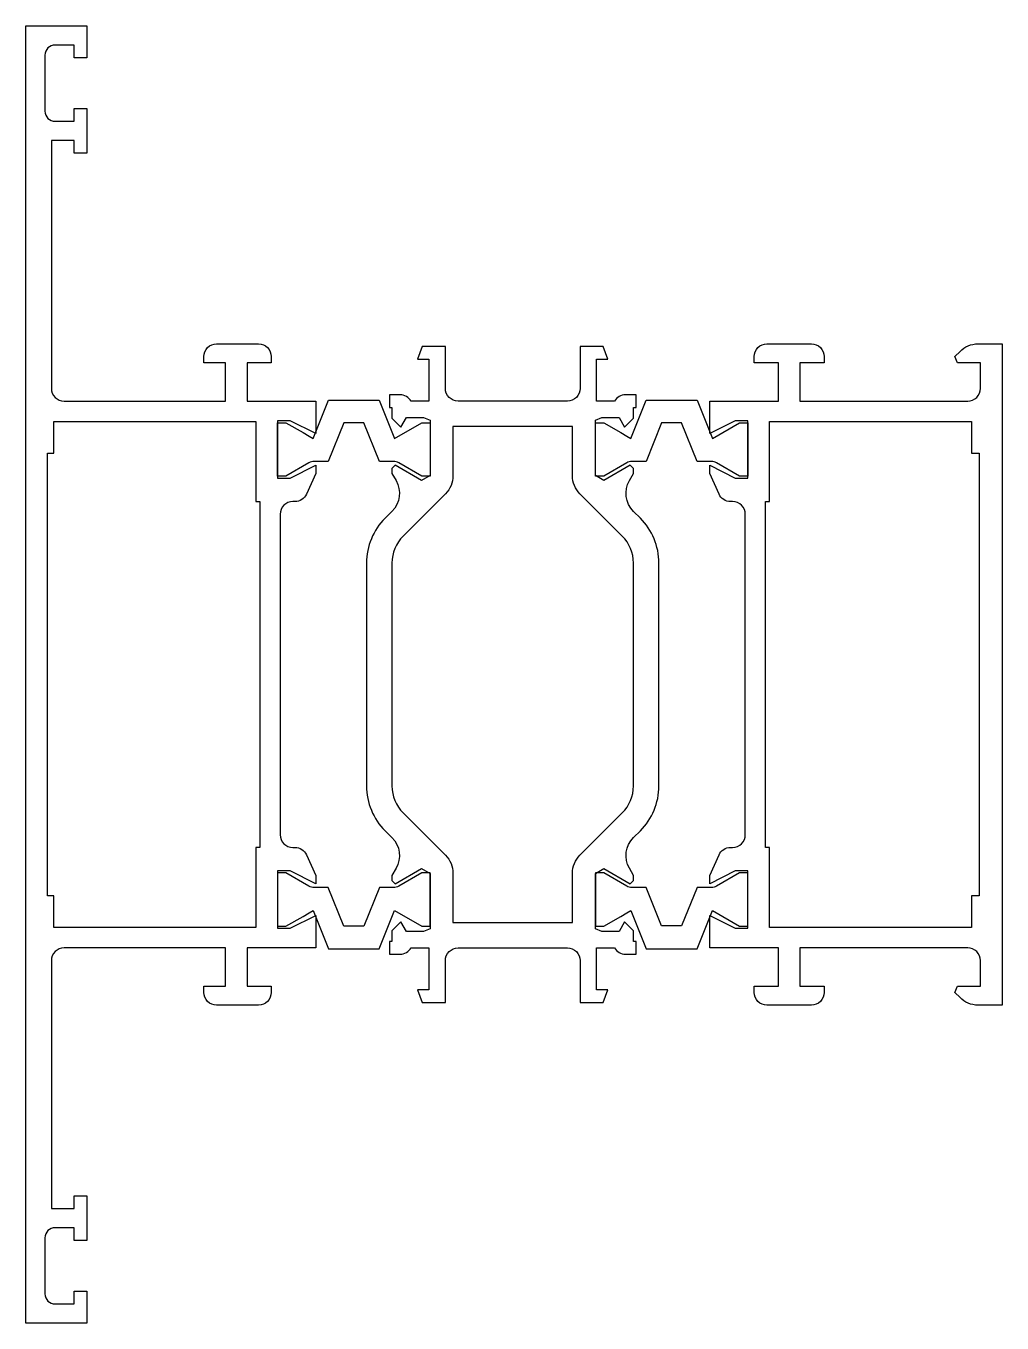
# Model space of a CAD drawing. Header units: millimetres. Extents: x 0 to 77, y -51 to 51.
import ezdxf

# ---------------------------------------------------------------- set-up
doc = ezdxf.new("R2010")
doc.units = ezdxf.units.MM

msp = doc.modelspace()

# ---------------------------------------------------------------- linework, layer by layer
for points in [[(22.8, -15.8), (22.8, -16.45), (20.8, -15.45), (19.8, -15.45), (19.8, -19.95), (20.8, -19.95), (22.8, -18.95), (22.8, -21.5), (17.4, -21.5), (17.4, -24.5), (19.3, -24.5), (19.3, -25, -0.414214), (18.3, -26), (15, -26, -0.414214), (14, -25), (14, -24.5), (15.7, -24.5), (15.7, -21.5), (3, -21.5, 0.414214), (2, -22.5), (2, -42), (3.8, -42), (3.8, -41), (4.8, -41), (4.8, -44.5), (3.8, -44.5), (3.8, -43.5), (2.3, -43.5, 0.414214), (1.5, -44.3), (1.5, -48.7, 0.414214), (2.3, -49.5), (3.8, -49.5), (3.8, -48.5), (4.8, -48.5), (4.8, -51), (0, -51), (0, 51), (4.8, 51), (4.8, 48.5), (3.8, 48.5), (3.8, 49.5), (2.3, 49.5, 0.414214), (1.5, 48.7), (1.5, 44.3, 0.414214), (2.3, 43.5), (3.8, 43.5), (3.8, 44.5), (4.8, 44.5), (4.8, 41), (3.8, 41), (3.8, 42), (2, 42), (2, 22.5, 0.414214), (3, 21.5), (15.7, 21.5), (15.7, 24.5), (14, 24.5), (14, 25, -0.414214), (15, 26), (18.3, 26, -0.414214), (19.3, 25), (19.3, 24.5), (17.4, 24.5), (17.4, 21.5), (22.8, 21.5), (22.8, 18.95), (20.8, 19.95), (19.8, 19.95), (19.8, 15.45), (20.8, 15.45), (22.8, 16.45), (22.8, 15.8), (22.07, 14.19, -0.294108), (21.16, 13.6), (21, 13.6, 0.414214), (20, 12.6), (20, -12.6, 0.414214), (21, -13.6), (21.16, -13.6, -0.294108), (22.07, -14.19), (22.8, -15.8)], [(47.8, -15.8), (47.48, -15.24, -0.339454), (47.8, -12.83), (48.34, -12.29, 0.198912), (49.8, -8.76), (49.8, 8.76, 0.198912), (48.34, 12.29), (47.8, 12.83, -0.339454), (47.48, 15.25), (47.8, 15.8), (47.8, 16.19), (47.54, 16.45), (45.48, 15.26), (44.8, 15.65), (44.8, 20), (45.32, 20.2), (46.67, 20.2), (47.1, 19.45), (47.8, 20.15), (47.8, 21), (48, 21), (48, 22), (47.17, 22, 0.26795), (46.3, 21.5), (44.9, 21.5), (44.9, 24.8), (45.79, 24.8), (45.42, 25.8), (43.6, 25.8), (43.6, 22.5, -0.414214), (42.6, 21.5), (34, 21.5, -0.414214), (33, 22.5), (33, 25.8), (31.18, 25.8), (30.81, 24.8), (31.7, 24.8), (31.7, 21.5), (30.3, 21.5, 0.267949), (29.43, 22), (28.6, 22), (28.6, 21), (28.8, 21), (28.8, 20.15), (29.5, 19.45), (29.93, 20.2), (31.28, 20.2), (31.8, 20), (31.8, 15.65), (31.12, 15.26), (29.06, 16.45), (28.8, 16.19), (28.8, 15.8), (29.12, 15.25, -0.339454), (28.8, 12.83), (28.26, 12.29, 0.198912), (26.8, 8.76), (26.8, -8.76, 0.198912), (28.26, -12.29), (28.8, -12.83, -0.339456), (29.12, -15.24), (28.8, -15.8), (28.8, -16.19), (29.06, -16.45), (31.12, -15.26), (31.8, -15.65), (31.8, -20), (31.28, -20.2), (29.93, -20.2), (29.5, -19.45), (28.8, -20.15), (28.8, -21), (28.8, -21), (28.6, -21), (28.6, -22), (29.43, -22, 0.267949), (30.3, -21.5), (31.7, -21.5), (31.7, -24.8), (30.81, -24.8), (31.18, -25.8), (33, -25.8), (33, -22.5, -0.414214), (34, -21.5), (42.6, -21.5, -0.414214), (43.6, -22.5), (43.6, -25.8), (45.42, -25.8), (45.79, -24.8), (44.9, -24.8), (44.9, -21.5), (46.3, -21.5, 0.267949), (47.17, -22), (48, -22), (48, -21), (47.8, -21), (47.8, -21), (47.8, -20.15), (47.1, -19.45), (46.67, -20.2), (45.32, -20.2), (44.8, -20), (44.8, -15.65), (45.48, -15.26), (47.54, -16.45), (47.8, -16.19), (47.8, -15.8)], [(53.8, -15.8), (54.53, -14.19, -0.294108), (55.44, -13.6), (55.6, -13.6, 0.414214), (56.6, -12.6), (56.6, 12.6, 0.414214), (55.6, 13.6), (55.44, 13.6, -0.294108), (54.53, 14.19), (53.8, 15.8), (53.8, 16.45), (55.8, 15.45), (56.8, 15.45), (56.8, 19.95), (55.8, 19.95), (53.8, 18.95), (53.8, 21.5), (59.2, 21.5), (59.2, 24.5), (57.3, 24.5), (57.3, 25, -0.414214), (58.3, 26), (61.8, 26, -0.414214), (62.8, 25), (62.8, 24.5), (60.9, 24.5), (60.9, 21.5), (74.1, 21.5, 0.414214), (75.1, 22.5), (75.1, 24.5), (73.3, 24.5), (73.09, 25.01), (73.49, 25.41, -0.198912), (74.9, 26), (76.8, 26), (76.8, -26), (74.9, -26, -0.198912), (73.49, -25.41), (73.09, -25.01), (73.3, -24.5), (75.1, -24.5), (75.1, -22.5, 0.414214), (74.1, -21.5), (60.9, -21.5), (60.9, -24.5), (62.8, -24.5), (62.8, -25, -0.414214), (61.8, -26), (58.3, -26, -0.414214), (57.3, -25), (57.3, -24.5), (59.2, -24.5), (59.2, -21.5), (53.8, -21.5), (53.8, -18.95), (55.8, -19.95), (56.8, -19.95), (56.8, -15.45), (55.8, -15.45), (53.8, -16.45), (53.8, -15.8)], [(23.79, 16.75), (22.67, 16.75, 0.131652), (22.27, 16.64), (20.46, 15.6), (19.8, 15.6), (19.8, 19.8), (20.46, 19.8), (21.8, 19.03), (22.29, 18.74), (22.59, 18.57), (23.8, 21.58), (27.8, 21.58), (29.01, 18.57), (31.14, 19.8), (31.8, 19.8), (31.8, 15.6), (31.14, 15.6), (29.33, 16.64, 0.131652), (28.93, 16.75), (27.81, 16.75), (26.59, 19.78), (25.01, 19.78)], [(48.79, 16.75), (47.67, 16.75, 0.131652), (47.27, 16.64), (45.46, 15.6), (44.8, 15.6), (44.8, 19.8), (45.46, 19.8), (46.8, 19.03), (47.29, 18.74), (47.59, 18.57), (48.8, 21.58), (52.8, 21.58), (54.01, 18.57), (56.14, 19.8), (56.8, 19.8), (56.8, 15.6), (56.14, 15.6), (54.33, 16.64, 0.131652), (53.93, 16.75), (52.81, 16.75), (51.59, 19.78), (50.01, 19.78)], [(28.8, -8.76, 0.198912), (29.68, -10.88), (33.01, -14.21, -0.198912), (33.6, -15.63), (33.6, -19.5), (43, -19.5), (43, -15.63, -0.198912), (43.59, -14.21), (46.92, -10.88, 0.198912), (47.8, -8.76), (47.8, 8.76, 0.198912), (46.92, 10.88), (43.59, 14.21, -0.198912), (43, 15.63), (43, 19.5), (33.6, 19.5), (33.6, 15.63, -0.198912), (33.01, 14.21), (29.68, 10.88, 0.198912), (28.8, 8.76), (28.8, -8.76)], [(23.79, -16.75), (22.67, -16.75, -0.131652), (22.27, -16.64), (20.46, -15.6), (19.8, -15.6), (19.8, -19.8), (20.46, -19.8), (21.8, -19.03), (22.29, -18.74), (22.59, -18.57), (23.8, -21.58), (27.8, -21.58), (29.01, -18.57), (31.14, -19.8), (31.8, -19.8), (31.8, -15.6), (31.14, -15.6), (29.33, -16.64, -0.131652), (28.93, -16.75), (27.81, -16.75), (26.59, -19.78), (25.01, -19.78)], [(48.79, -16.75), (47.67, -16.75, -0.131652), (47.27, -16.64), (45.46, -15.6), (44.8, -15.6), (44.8, -19.8), (45.46, -19.8), (46.8, -19.03), (47.29, -18.74), (47.59, -18.57), (48.8, -21.57), (52.8, -21.57), (54.01, -18.57), (56.14, -19.8), (56.8, -19.8), (56.8, -15.6), (56.14, -15.6), (54.33, -16.64, -0.131652), (53.93, -16.75), (52.81, -16.75), (51.59, -19.77), (50.01, -19.77)]]:
    msp.add_lwpolyline(points, format="xyb", close=True)
for points in [[(1.7, 17.4), (2.2, 17.4), (2.2, 19.9), (18.1, 19.9), (18.1, 13.6), (18.4, 13.6), (18.4, -13.6), (18.1, -13.6), (18.1, -19.9), (2.2, -19.9), (2.2, -17.4), (1.7, -17.4), (1.7, 17.4)], [(58.2, 13.6), (58.5, 13.6), (58.5, 19.9), (74.4, 19.9), (74.4, 17.4), (75, 17.4), (75, -17.4), (74.4, -17.4), (74.4, -19.9), (58.5, -19.9), (58.5, -13.6), (58.2, -13.6), (58.2, 13.6)]]:
    msp.add_lwpolyline(points, close=True)

doc.saveas('drawing.dxf')
